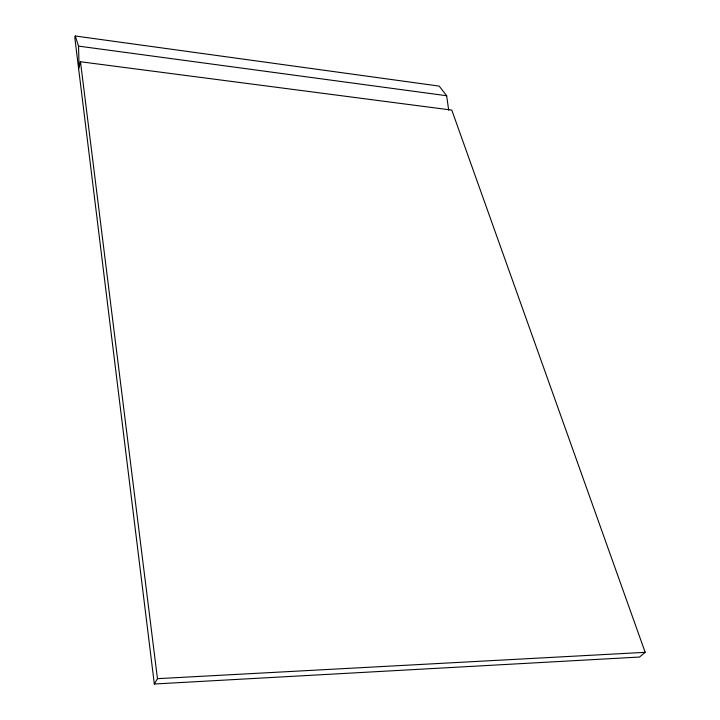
<?xml version="1.0" encoding="UTF-8"?>
<svg xmlns="http://www.w3.org/2000/svg" width="720" height="720" viewBox="0 0 720 720"><rect width="100%" height="100%" fill="white"/><g stroke="black" fill="none" stroke-linecap="round" stroke-linejoin="round"><path stroke-width="1.08" d="M448.677 110.151L446.661 95.733L439.209 86.103L75.267 36L74.817 37.728L154.323 684L639.54 657.036L645.183 652.329L451.791 110.106L80.478 61.749L78.624 68.688M154.323 684L157.464 678.672L80.478 61.749M157.464 678.672L645.183 652.329M75.267 36L78.525 46.107L446.661 95.733M78.525 46.107L79.092 66.96"/></g></svg>
